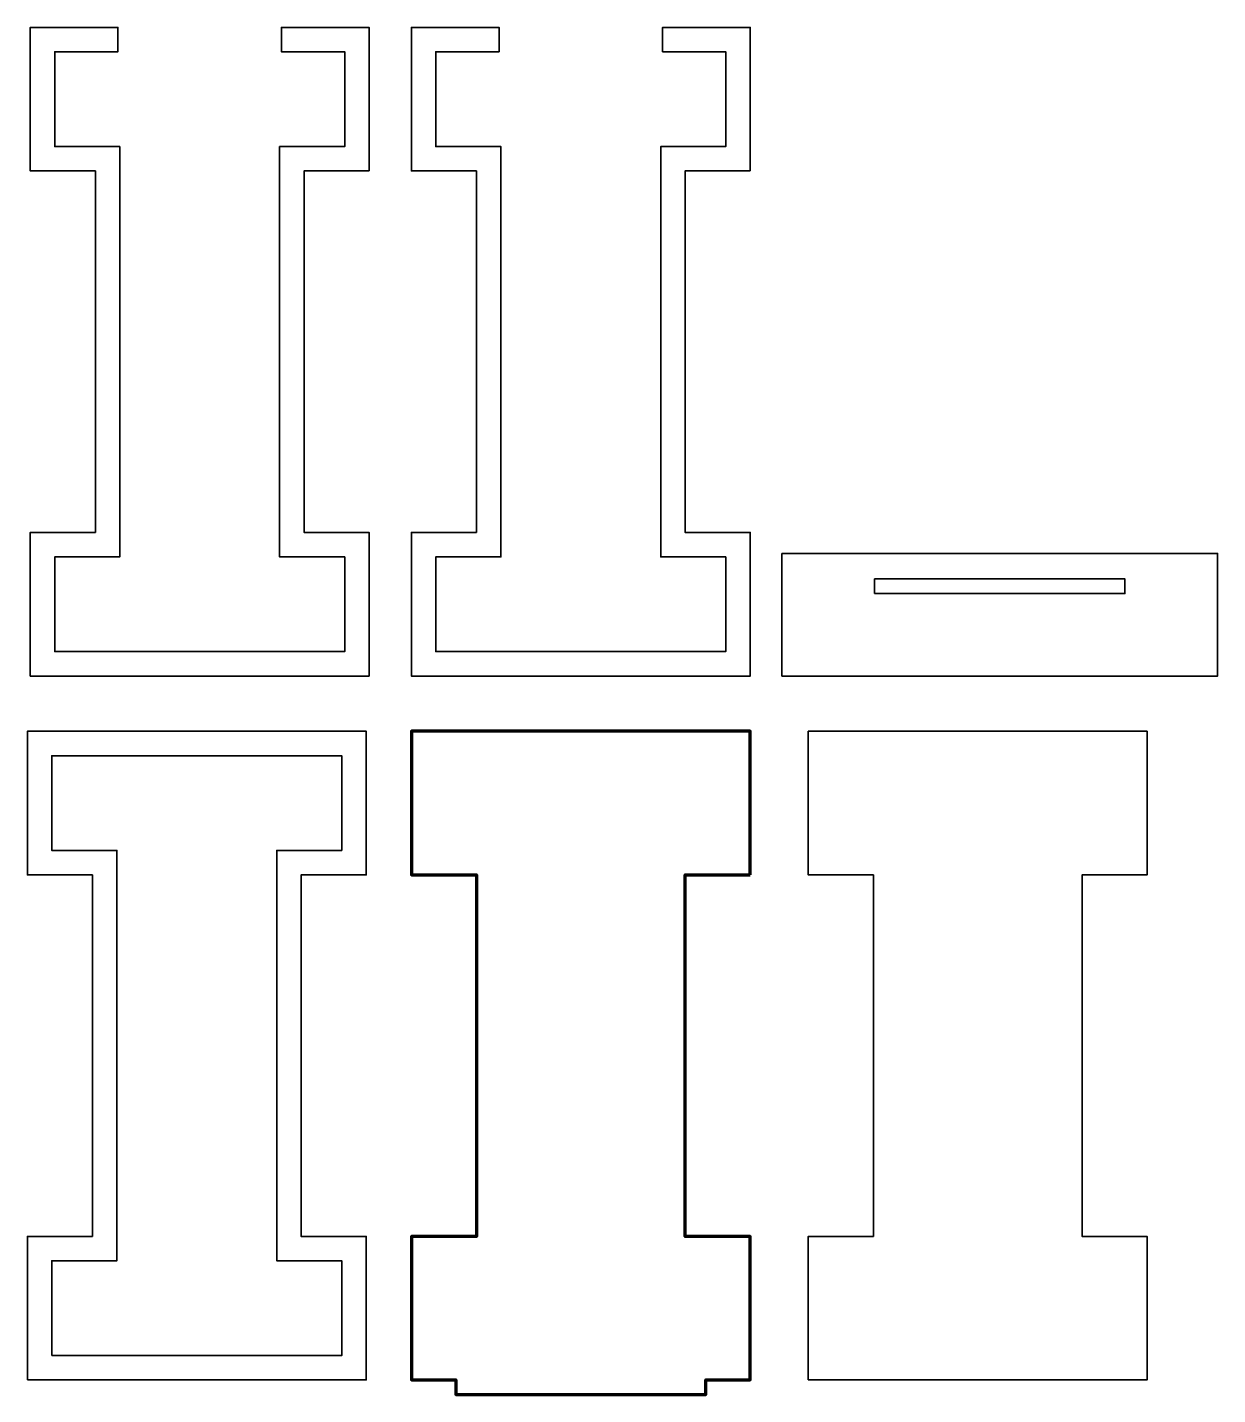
# Model space of a CAD drawing. Header units: inches. Extents: x 2.7 to 19.8, y 4.3 to 23.9.
import ezdxf

# ---------------------------------------------------------------- set-up
doc = ezdxf.new("R2010")
doc.units = ezdxf.units.IN
doc.header["$MEASUREMENT"] = 0
doc.layers.add('Layer 1', color=7, linetype='Continuous')

# ---------------------------------------------------------------- blocks, each defined once
blk = doc.blocks.new('block 2')
at = {"layer": 'Layer 1', "color": 7, "lineweight": 35, "true_color": 0xffffff}
for points in [[(2.707, 4.476), (2.707, 6.533), (3.639, 6.533), (3.639, 11.711), (2.707, 11.711), (2.707, 13.768), (7.562, 13.768), (7.562, 11.711), (6.629, 11.711), (6.629, 6.533), (7.562, 6.533), (7.562, 4.476), (2.707, 4.476)], [(3.057, 4.826), (3.057, 6.183), (3.989, 6.183), (3.989, 12.061), (3.057, 12.061), (3.057, 13.418), (7.212, 13.418), (7.212, 12.061), (6.279, 12.061), (6.279, 6.183), (7.212, 6.183), (7.212, 4.826), (3.057, 4.826)]]:
    blk.add_lwpolyline(points, dxfattribs=at)
blk = doc.blocks.new('block 3')
at = {"layer": 'Layer 1', "color": 7, "lineweight": 35, "true_color": 0xffffff}
blk.add_lwpolyline([(13.894, 4.476), (13.894, 6.533), (14.827, 6.533), (14.827, 11.711), (13.894, 11.711), (13.894, 13.768), (18.749, 13.768), (18.749, 11.711), (17.816, 11.711), (17.816, 6.533), (18.749, 6.533), (18.749, 4.476), (13.894, 4.476)], dxfattribs=at)

msp = doc.modelspace()

# ---------------------------------------------------------------- linework, layer by layer
at = {"layer": 'Layer 1', "color": 7, "lineweight": 35, "true_color": 0xffffff}
for points in [[(7.603, 21.795), (7.603, 23.852), (6.347, 23.852), (6.347, 23.502), (7.253, 23.502), (7.253, 22.145), (6.321, 22.145), (6.321, 16.267), (7.253, 16.267), (7.253, 14.91), (3.098, 14.91), (3.098, 16.267), (4.031, 16.267), (4.031, 22.145), (3.098, 22.145), (3.098, 23.502), (4.004, 23.502), (4.004, 23.852), (2.748, 23.852), (2.748, 21.795), (3.681, 21.795), (3.681, 16.617), (2.748, 16.617), (2.748, 14.56), (7.603, 14.56), (7.603, 16.617), (6.671, 16.617), (6.671, 21.795), (7.603, 21.795)], [(13.063, 21.795), (13.063, 23.852), (11.807, 23.852), (11.807, 23.502), (12.713, 23.502), (12.713, 22.145), (11.78, 22.145), (11.78, 16.267), (12.713, 16.267), (12.713, 14.91), (8.558, 14.91), (8.558, 16.267), (9.491, 16.267), (9.491, 22.145), (8.558, 22.145), (8.558, 23.502), (9.464, 23.502), (9.464, 23.852), (8.208, 23.852), (8.208, 21.795), (9.141, 21.795), (9.141, 16.617), (8.208, 16.617), (8.208, 14.56), (13.063, 14.56), (13.063, 16.617), (12.13, 16.617), (12.13, 21.795), (13.063, 21.795)], [(13.516, 16.317), (13.516, 14.56), (19.759, 14.56), (19.759, 16.317), (13.516, 16.317)], [(14.845, 15.74), (14.845, 15.95), (18.431, 15.95), (18.431, 15.74), (14.845, 15.74)]]:
    msp.add_lwpolyline(points, dxfattribs=at)
at = {"layer": 'Layer 1', "color": 6, "lineweight": 70, "true_color": 0xff00ff}
msp.add_lwpolyline([(13.063, 11.711), (13.063, 13.768), (8.208, 13.768), (8.208, 11.711), (9.141, 11.711), (9.141, 6.533), (8.208, 6.533), (8.208, 4.476), (8.843, 4.476), (8.843, 4.266), (12.428, 4.266), (12.428, 4.476), (13.063, 4.476), (13.063, 6.533), (12.13, 6.533), (12.13, 11.711), (13.063, 11.711)], dxfattribs=at)

# ---------------------------------------------------------------- block references
at = {"layer": 'Layer 1'}
for name in ['block 2', 'block 3']:
    msp.add_blockref(name, (0, 0), dxfattribs=at)

doc.saveas('drawing.dxf')
